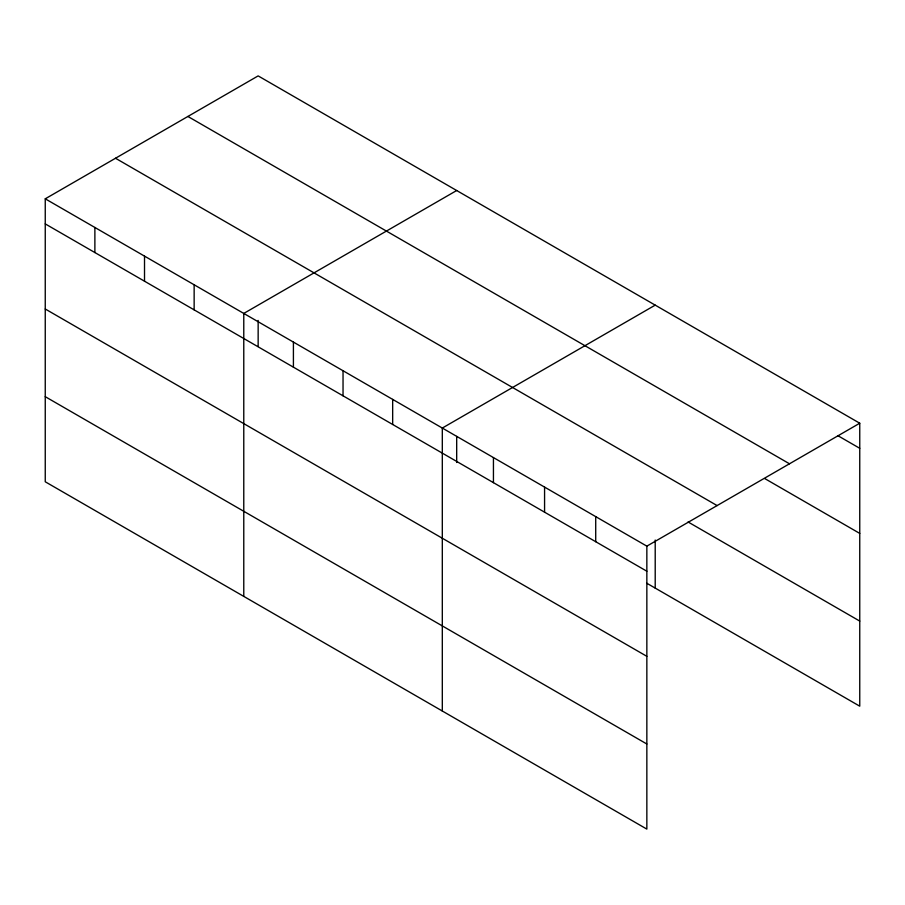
<?xml version="1.0" encoding="UTF-8"?>
<svg xmlns="http://www.w3.org/2000/svg" width="905" height="905" viewBox="0 0 905 905"><rect width="100%" height="100%" fill="white"/><g stroke="black" fill="none" stroke-linecap="round" stroke-linejoin="round"><path stroke-width="1.36" d="M45.25 198.817L646.849 546.145L646.849 829.104L45.25 481.777L45.25 198.817L258.151 75.896L859.75 423.223L859.75 706.183L646.736 583.205M456.686 190.514L243.773 313.435L243.773 596.395M655.209 305.132L442.307 428.054L442.307 711.013M646.849 546.145L859.75 423.223M837.838 435.656L859.75 448.303M187.901 116.462L789.488 463.79M764.782 478.575L859.75 533.407M115.512 158.251L717.099 505.578M688.083 521.97L859.75 621.09M45.25 223.897L646.849 571.225M45.25 309.001L646.849 656.329M45.25 396.673L646.849 744M655.209 540.047L655.209 588.092M595.716 516.619L595.716 541.699M544.572 487.094L544.572 512.173M493.44 457.579L493.44 482.659M456.686 436.414L456.686 462.489M392.668 399.399L392.668 424.479M343.04 370.745L343.04 395.824M293.412 342.09L293.412 367.17M258.151 320.427L258.151 346.502M194.145 284.781L194.145 309.861M144.517 256.126L144.517 281.206M94.878 227.472L94.878 252.552"/></g></svg>
